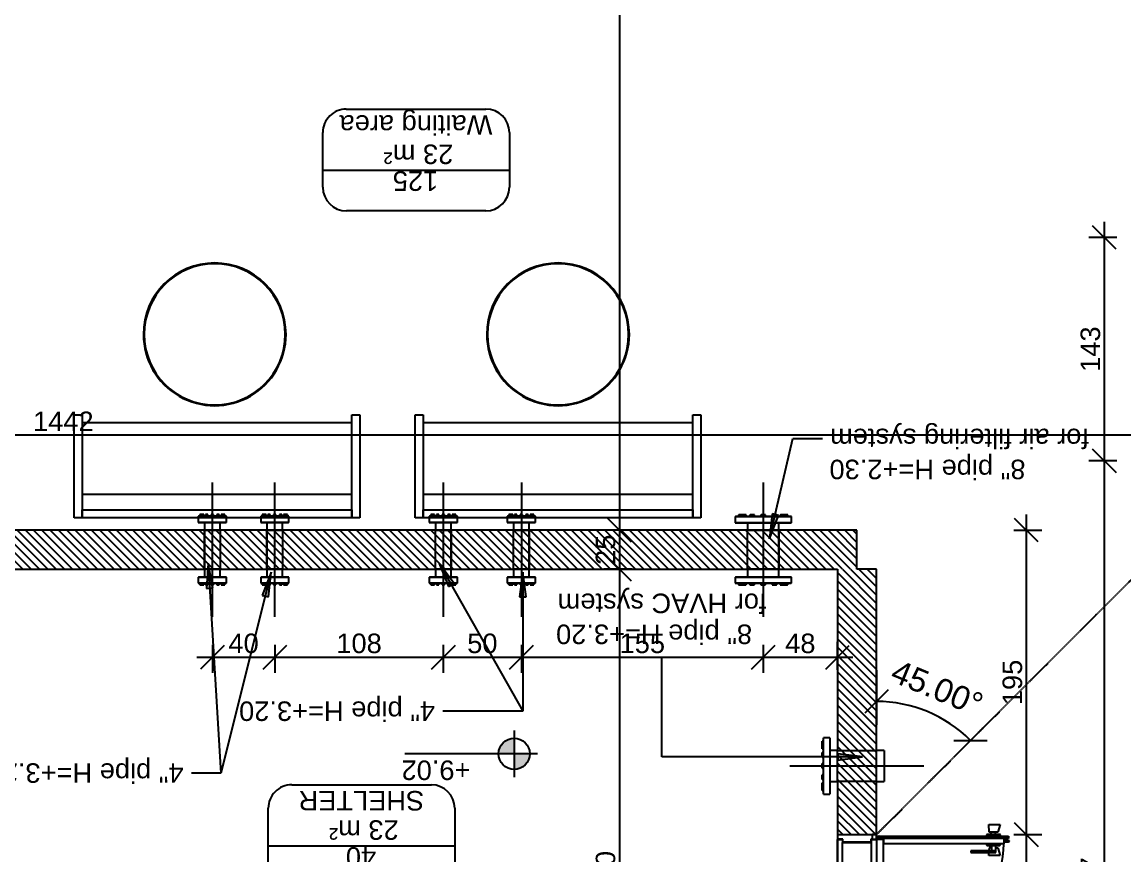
# Model space of a CAD drawing. Extents: x -5566 to 5867, y -120 to 4683.
# Drawn here: x -3115 to -2409, y 1405 to 1939 of the extents above; entities that cross this region are included whole.
import ezdxf

# ---------------------------------------------------------------- set-up
doc = ezdxf.new("R2010")
doc.units = 0
doc.linetypes.add('HIDDEN_2', pattern=[0.6, 0.4, -0.2])
doc.layers.get('0').update_dxf_attribs({"linetype": 'CONTINUOUS'})
doc.layers.get('DEFPOINTS').update_dxf_attribs({"linetype": 'CONTINUOUS'})
for name, color, linetype in [('A-ANNO-DIMS', 211, 'CONTINUOUS'), ('A-AREA-IDEN', 2, 'CONTINUOUS'), ('A-DOOR', 31, 'CONTINUOUS'), ('A-DOOR-FRAM', 31, 'CONTINUOUS'), ('A-FLOR-OVHD', 1, 'HIDDEN_2'), ('A-GLAZ', 151, 'CONTINUOUS'), ('A-WALL-PATT', 111, 'CONTINUOUS'), ('G-ANNO-DIMS', 111, 'CONTINUOUS'), ('G-ANNO-TEXT', 231, 'CONTINUOUS'), ('I-FURN', 30, 'CONTINUOUS'), ('I-WALL', 2, 'CONTINUOUS')]:
    doc.layers.add(name, color=color, linetype=linetype)
doc.styles.add('ARIAL', font='arial.ttf', dxfattribs={"height": 12.5})
doc.styles.add('ARIAL_1', font='arial.ttf', dxfattribs={"height": 15})
doc.dimstyles.new('100_200_2_5MM_ARIAL_CM', dxfattribs={"dimscale": 30.48, "dimtxt": 12.753242, "dimasz": 0.492126, "dimexe": 0.328084, "dimexo": 0.0625, "dimgap": 0.082021, "dimtad": 1, "dimdec": 0, "dimzin": 0, "dimtxsty": 'ARIAL', "dimblk1": 'OBLIQUE', "dimblk2": 'OBLIQUE', "dimsah": 1, "dimcen": 0.09, "dimdle": 0.328084, "dimazin": 3, "dimtfac": 1, "dimtdec": 4, "dimtix": 1, "dimtmove": 0, "dimatfit": 3, "dimtvp": 1, "dimtolj": 1, "dimtzin": 0})
doc.dimstyles.new('200_100_2_5MM_ARIAL_CM___O', dxfattribs={"dimscale": 30.48, "dimtxt": 12.753242, "dimasz": 0.492126, "dimexe": 0.328084, "dimexo": 0.0625, "dimgap": 0.082021, "dimtad": 1, "dimdec": 0, "dimzin": 0, "dimtxsty": 'ARIAL', "dimblk1": 'OBLIQUE', "dimblk2": 'OBLIQUE', "dimsah": 1, "dimcen": 0.09, "dimdle": 0.328084, "dimazin": 3, "dimtfac": 1, "dimtdec": 4, "dimtix": 1, "dimtmove": 0, "dimatfit": 3, "dimtvp": 1, "dimtolj": 1, "dimtzin": 0})
doc.dimstyles.new('ANGULAR_-_3MM_ARIAL_-_LINE', dxfattribs={"dimscale": 30.48, "dimtxt": 15.303891, "dimasz": 0.492126, "dimexe": 0.492126, "dimexo": 0.328084, "dimgap": 0.287073, "dimtad": 1, "dimdec": 0, "dimzin": 0, "dimtxsty": 'ARIAL_1', "dimblk1": 'OBLIQUE', "dimblk2": 'OBLIQUE', "dimsah": 1, "dimcen": 0.09, "dimdle": 0.492126, "dimazin": 3, "dimtfac": 1, "dimtdec": 4, "dimtix": 1, "dimtmove": 0, "dimatfit": 3, "dimtvp": 1, "dimtolj": 1, "dimtzin": 0})
pattern_1 = [(315, (-4985, 4190.492), (2.6516504, 2.6516504), [])]

# ---------------------------------------------------------------- blocks, each defined once
blk = doc.blocks.new('AR_FUR_SOFA_-_1830MM-38767')
at = {"layer": 'I-FURN'}
for p, q in [((-84.46, -18.4), (-84.46, 47.64)), ((-84.46, 47.64), (-79.38, 47.64)), ((-79.38, 47.64), (-79.38, -18.4)), ((-79.38, 42.56), (-79.38, 47.64)), ((-79.38, 47.64), (93.46, 47.64)), ((93.46, 42.56), (-79.38, 42.56)), ((93.46, -18.4), (93.46, 47.64)), ((93.46, 47.64), (98.54, 47.64)), ((93.46, 47.64), (93.46, 42.56)), ((98.54, 47.64), (98.54, -18.4)), ((93.46, 32.4), (-79.38, 32.4)), ((-79.38, -13.2), (93.46, -13.2)), ((-79.38, -18.4), (-84.46, -18.4)), ((98.54, -18.4), (93.46, -18.4))]:
    blk.add_line(p, q, dxfattribs=at)
blk = doc.blocks.new('AR_FUR_TABLE_CIR_-_0915MM_')
at = {"layer": 'I-FURN'}
for radius, start, end in [(45.7, 360, 180), (45.18, 0, 180), (45.18, 180, 0), (45.7, 180, 360)]:
    blk.add_arc((0, 0), radius, start, end, dxfattribs=at)
blk = doc.blocks.new('AR_DOR_MAMAD_-_W90H200-160')
at = {"layer": 'A-DOOR'}
for p, q in [((41.9, 12.5), (-41.9, 12.5)), ((41.9, -9.15), (-41.9, -9.15)), ((-41.9, -9.15), (-41.9, -17.15)), ((42.86, -12.5), (-41.9, -12.5)), ((41.9, -17.15), (41.9, -9.15)), ((42.86, -13.54), (42.86, -12.5)), ((42.86, -12.5), (43.86, -12.5)), ((43.86, -13.54), (43.86, -12.5)), ((-41.9, -17.15), (41.9, -17.15)), ((39.11, -17.19), (42.61, -17.19)), ((39.11, -94.19), (39.11, -17.19)), ((42.61, -15.69), (44.11, -15.69)), ((42.61, -97.15), (42.61, -15.69)), ((42.86, -15.69), (42.86, -14.65)), ((43.86, -15.69), (43.86, -14.65)), ((44.11, -15.69), (44.11, -97.15)), ((34.61, -73.04), (33.61, -73.04)), ((33.61, -73.04), (33.61, -84.63)), ((34.61, -89.04), (34.61, -73.04)), ((31.66, -91.85), (31.66, -84.59)), ((31.66, -84.59), (33.61, -84.63)), ((33.61, -84.63), (33.61, -89.04)), ((36.56, -84.69), (34.61, -84.65)), ((36.56, -86.24), (36.56, -84.69)), ((38.41, -82.99), (38.11, -83.29)), ((38.11, -83.29), (38.11, -91.69)), ((39.11, -82.99), (38.41, -82.99)), ((44.81, -82.99), (44.11, -82.99)), ((45.11, -83.29), (44.81, -82.99)), ((45.11, -91.69), (45.11, -83.29)), ((46.66, -84.69), (51.56, -84.59)), ((46.66, -90.29), (46.66, -84.69)), ((51.56, -84.59), (51.56, -91.85)), ((36.56, -90.29), (31.66, -91.85)), ((33.61, -89.04), (34.61, -89.04)), ((38.11, -86.24), (34.61, -86.24)), ((38.11, -88.74), (34.61, -88.74)), ((36.56, -88.74), (36.56, -90.29)), ((38.11, -91.69), (38.41, -91.99)), ((44.81, -91.99), (45.11, -91.69)), ((45.11, -86.09), (46.66, -86.09)), ((45.11, -88.89), (46.66, -88.89)), ((51.56, -91.85), (46.66, -90.29)), ((38.41, -91.99), (39.11, -91.99)), ((42.61, -94.19), (39.11, -94.19)), ((40.36, -94.19), (40.36, -96.85)), ((40.36, -96.85), (40.76, -97.85)), ((40.76, -97.85), (40.96, -97.85)), ((40.96, -97.85), (41.36, -96.85)), ((41.36, -96.85), (41.36, -94.19)), ((44.11, -97.15), (42.61, -97.15)), ((44.11, -91.99), (44.81, -91.99))]:
    blk.add_line(p, q, dxfattribs=at)
for centre, radius, start, end in [((41.97, -12.22), 82.02, 177.85734, 268.00644), ((43.36, -14.09), 0.75, 131.81031, 228.18969), ((43.36, -14.09), 0.75, 228.18969, 131.81031)]:
    blk.add_arc(centre, radius, start, end, dxfattribs=at)
at = {"layer": 'A-DOOR-FRAM'}
for p, q in [((-41.9, 12.5), (-45, 12.5)), ((-45, 12.5), (-45, 12.3)), ((-45, 12.3), (-42.1, 12.3)), ((-42.1, 12.3), (-42.1, 8.95)), ((-42.1, 8.95), (-40.2, 8.95)), ((-41.9, 9.15), (-41.9, 12.5)), ((-41.9, 12.5), (41.9, 12.5)), ((-40, 9.15), (-41.9, 9.15)), ((-40.2, 8.95), (-40.2, -8.95)), ((-40, -9.15), (-40, 9.15)), ((-40, 9.15), (40, 9.15)), ((40, 9.15), (40, -9.15)), ((41.9, 9.15), (40, 9.15)), ((40.2, -8.95), (40.2, 8.95)), ((40.2, 8.95), (42.1, 8.95)), ((45, 12.5), (41.9, 12.5)), ((41.9, 12.5), (41.9, 9.15)), ((42.1, 8.95), (42.1, 12.3)), ((42.1, 12.3), (45, 12.3)), ((45, 12.3), (45, 12.5)), ((-42.1, -9.8), (-45, -9.8)), ((-45, -9.8), (-45, -12.5)), ((-45, -12.5), (-41.9, -12.5)), ((-40.2, -8.95), (-42.1, -8.95)), ((-42.1, -8.95), (-42.1, -9.8)), ((-41.9, -12.5), (-41.9, -9.15)), ((-41.9, -9.15), (-40, -9.15)), ((40, -9.15), (41.9, -9.15)), ((42.1, -8.95), (40.2, -8.95)), ((41.9, -9.15), (41.9, -12.5)), ((41.9, -12.5), (45, -12.5)), ((42.1, -9.8), (42.1, -8.95)), ((45, -9.8), (42.1, -9.8)), ((45, -12.5), (45, -9.8))]:
    blk.add_line(p, q, dxfattribs=at)
blk = doc.blocks.new('AR_MAMAD_PIPE_8_EXT_INT__A')
at = {"layer": 'A-GLAZ'}
for p, q in [((0, 43), (0, 22.3)), ((0, 41), (0, -41)), ((-18, 21.3), (-18, 17.3)), ((-18, 21.3), (18, 21.3)), ((-15.81, 22.3), (-15.81, 21.3)), ((-15.81, 22.3), (-13.89, 22.3)), ((-13.9, 22.3), (-13.9, 21.3)), ((-13.9, 22.3), (-10.9, 22.3)), ((-10.9, 21.3), (-10.9, 22.3)), ((-8.66, 22.3), (-8.66, 21.3)), ((-8.66, 22.3), (-5.66, 22.3)), ((-5.66, 21.3), (-5.66, 22.3)), ((-1.5, 22.3), (-1.5, 21.3)), ((-1.5, 22.3), (1.5, 22.3)), ((1.5, 21.3), (1.5, 22.3)), ((5.66, 22.3), (5.66, 21.3)), ((5.66, 22.3), (8.66, 22.3)), ((8.66, 21.3), (8.66, 22.3)), ((10.9, 22.3), (10.9, 21.3)), ((10.9, 22.3), (13.9, 22.3)), ((13.89, 22.3), (15.81, 22.3)), ((13.9, 21.3), (13.9, 22.3)), ((15.81, 21.3), (15.81, 22.3)), ((18, 17.3), (18, 21.3)), ((18, 17.3), (-18, 17.3)), ((-10, 17.3), (-10, 12.5)), ((10, 12.5), (10, 17.3)), ((-10, -12.5), (-10, 12.5)), ((-10, 12.5), (10, 12.5)), ((0, 12.5), (0, -12.5)), ((10, 12.5), (10, -12.5)), ((-10, -12.5), (-10, -17.5)), ((-10, -12.5), (10, -12.5)), ((10, -17.5), (10, -12.5)), ((10, -17.5), (-10, -17.5)), ((0, -17.5), (0, -43))]:
    blk.add_line(p, q, dxfattribs=at)
blk = doc.blocks.new('AR_MAMAD_PIPE_4_BOTH_EXT_I')
at = {"layer": 'A-FLOR-OVHD'}
for p, q in [((0, 43), (0, -43)), ((0, 41), (0, -41)), ((-9, 21.5), (-9, 17.5)), ((-9, 21.5), (9, 21.5)), ((9, 21.5), (-9, 21.5)), ((-8.06, 22.5), (-8.06, 21.5)), ((-8.06, 22.5), (-6.56, 22.5)), ((-6.56, 22.5), (-8.06, 22.5)), ((-8.06, 21.5), (-6.56, 21.5)), ((-6.56, 21.5), (-8.06, 21.5)), ((-7.08, 22.5), (-7.08, 21.5)), ((-7.08, 22.5), (-5.58, 22.5)), ((-5.58, 22.5), (-7.08, 22.5)), ((-7.08, 21.5), (-5.58, 21.5)), ((-5.58, 21.5), (-7.08, 21.5)), ((-7.07, 22.5), (-7.07, 21.5)), ((-7.07, 22.5), (-5.57, 22.5)), ((-5.57, 22.5), (-7.07, 22.5)), ((-7.07, 21.5), (-5.57, 21.5)), ((-5.57, 21.5), (-7.07, 21.5)), ((-6.56, 21.5), (-6.56, 22.5)), ((-5.58, 21.5), (-5.58, 22.5)), ((-5.57, 21.5), (-5.57, 22.5)), ((-4.43, 22.5), (-4.43, 21.5)), ((-4.43, 22.5), (-2.93, 22.5)), ((-2.93, 22.5), (-4.43, 22.5)), ((-4.43, 21.5), (-2.93, 21.5)), ((-2.93, 21.5), (-4.43, 21.5)), ((-4.42, 22.5), (-4.42, 21.5)), ((-4.42, 22.5), (-2.92, 22.5)), ((-2.92, 22.5), (-4.42, 22.5)), ((-4.42, 21.5), (-2.92, 21.5)), ((-2.92, 21.5), (-4.42, 21.5)), ((-2.93, 21.5), (-2.93, 22.5)), ((-2.92, 21.5), (-2.92, 22.5)), ((-0.75, 22.5), (-0.75, 21.5)), ((-0.75, 22.5), (-0.75, 21.5)), ((-0.75, 22.5), (0.75, 22.5)), ((0.75, 22.5), (-0.75, 22.5)), ((-0.75, 22.5), (0.75, 22.5)), ((0.75, 22.5), (-0.75, 22.5)), ((-0.75, 21.5), (0.75, 21.5)), ((0.75, 21.5), (-0.75, 21.5)), ((-0.75, 21.5), (0.75, 21.5)), ((0.75, 21.5), (-0.75, 21.5)), ((0.75, 21.5), (0.75, 22.5)), ((0.75, 21.5), (0.75, 22.5)), ((2.92, 22.5), (2.92, 21.5)), ((2.92, 22.5), (4.42, 22.5)), ((4.42, 22.5), (2.92, 22.5)), ((2.92, 21.5), (4.42, 21.5)), ((4.42, 21.5), (2.92, 21.5)), ((2.93, 22.5), (2.93, 21.5)), ((2.93, 22.5), (4.43, 22.5)), ((4.43, 22.5), (2.93, 22.5)), ((2.93, 21.5), (4.43, 21.5)), ((4.43, 21.5), (2.93, 21.5)), ((4.42, 21.5), (4.42, 22.5)), ((4.43, 21.5), (4.43, 22.5)), ((5.57, 22.5), (5.57, 21.5)), ((5.57, 22.5), (5.57, 21.5)), ((5.57, 22.5), (7.07, 22.5)), ((7.07, 22.5), (5.57, 22.5)), ((5.57, 22.5), (7.07, 22.5)), ((7.07, 22.5), (5.57, 22.5)), ((5.57, 21.5), (7.07, 21.5)), ((7.07, 21.5), (5.57, 21.5)), ((5.57, 21.5), (7.07, 21.5)), ((7.07, 21.5), (5.57, 21.5)), ((6.56, 22.5), (6.56, 21.5)), ((6.56, 22.5), (8.06, 22.5)), ((8.06, 22.5), (6.56, 22.5)), ((6.56, 21.5), (8.06, 21.5)), ((8.06, 21.5), (6.56, 21.5)), ((7.07, 21.5), (7.07, 22.5)), ((7.07, 21.5), (7.07, 22.5)), ((8.06, 21.5), (8.06, 22.5)), ((9, 17.5), (9, 21.5)), ((-9, 17.5), (9, 17.5)), ((9, 17.5), (-9, 17.5)), ((-5, 17.5), (-5, 12.5)), ((-5, 17.5), (5, 17.5)), ((5, 17.5), (-5, 17.5)), ((5, 12.5), (5, 17.5)), ((-5, -12.5), (-5, 12.5)), ((-5, 12.5), (5, 12.5)), ((5, 12.5), (-5, 12.5)), ((-5, -12.5), (-5, 12.5)), ((5, 12.5), (-5, 12.5)), ((-5, 12.5), (5, 12.5)), ((5, 12.5), (5, -12.5)), ((5, -12.5), (5, 12.5)), ((5, -12.5), (-5, -12.5)), ((-5, -12.5), (5, -12.5)), ((-5, -12.5), (-5, -17.5)), ((-5, -12.5), (5, -12.5)), ((5, -12.5), (-5, -12.5)), ((5, -17.5), (5, -12.5)), ((-9, -17.5), (-9, -21.5)), ((-9, -17.5), (9, -17.5)), ((9, -17.5), (-9, -17.5)), ((-5, -17.5), (5, -17.5)), ((5, -17.5), (-5, -17.5)), ((9, -21.5), (9, -17.5)), ((-9, -21.5), (9, -21.5)), ((9, -21.5), (-9, -21.5)), ((-8.06, -21.5), (-8.06, -22.5)), ((-8.06, -21.5), (-6.56, -21.5)), ((-6.56, -21.5), (-8.06, -21.5)), ((-8.06, -22.5), (-6.56, -22.5)), ((-6.56, -22.5), (-8.06, -22.5)), ((-7.08, -21.5), (-7.08, -22.5)), ((-7.08, -21.5), (-5.58, -21.5)), ((-5.58, -21.5), (-7.08, -21.5)), ((-7.08, -22.5), (-5.58, -22.5)), ((-5.58, -22.5), (-7.08, -22.5)), ((-7.07, -21.5), (-7.07, -22.5)), ((-7.07, -21.5), (-5.57, -21.5)), ((-5.57, -21.5), (-7.07, -21.5)), ((-7.07, -22.5), (-5.57, -22.5)), ((-5.57, -22.5), (-7.07, -22.5)), ((-6.56, -22.5), (-6.56, -21.5)), ((-5.58, -22.5), (-5.58, -21.5)), ((-5.57, -22.5), (-5.57, -21.5)), ((-4.43, -21.5), (-4.43, -22.5)), ((-4.43, -21.5), (-2.93, -21.5)), ((-2.93, -21.5), (-4.43, -21.5)), ((-4.43, -22.5), (-2.93, -22.5)), ((-2.93, -22.5), (-4.43, -22.5)), ((-4.42, -21.5), (-4.42, -22.5)), ((-4.42, -21.5), (-2.92, -21.5)), ((-2.92, -21.5), (-4.42, -21.5)), ((-4.42, -22.5), (-2.92, -22.5)), ((-2.92, -22.5), (-4.42, -22.5)), ((-2.93, -22.5), (-2.93, -21.5)), ((-2.92, -22.5), (-2.92, -21.5)), ((-0.75, -21.5), (-0.75, -22.5)), ((-0.75, -21.5), (-0.75, -22.5)), ((-0.75, -21.5), (0.75, -21.5)), ((0.75, -21.5), (-0.75, -21.5)), ((-0.75, -21.5), (0.75, -21.5)), ((0.75, -21.5), (-0.75, -21.5)), ((-0.75, -22.5), (0.75, -22.5)), ((0.75, -22.5), (-0.75, -22.5)), ((-0.75, -22.5), (0.75, -22.5)), ((0.75, -22.5), (-0.75, -22.5)), ((0.75, -22.5), (0.75, -21.5)), ((0.75, -22.5), (0.75, -21.5)), ((2.92, -21.5), (2.92, -22.5)), ((2.92, -21.5), (4.42, -21.5)), ((4.42, -21.5), (2.92, -21.5)), ((2.92, -22.5), (4.42, -22.5)), ((4.42, -22.5), (2.92, -22.5)), ((2.93, -21.5), (2.93, -22.5)), ((2.93, -21.5), (4.43, -21.5)), ((4.43, -21.5), (2.93, -21.5)), ((2.93, -22.5), (4.43, -22.5)), ((4.43, -22.5), (2.93, -22.5)), ((4.42, -22.5), (4.42, -21.5)), ((4.43, -22.5), (4.43, -21.5)), ((5.57, -21.5), (5.57, -22.5)), ((5.57, -21.5), (5.57, -22.5)), ((5.57, -21.5), (7.07, -21.5)), ((7.07, -21.5), (5.57, -21.5)), ((5.57, -21.5), (7.07, -21.5)), ((7.07, -21.5), (5.57, -21.5)), ((5.57, -22.5), (7.07, -22.5)), ((7.07, -22.5), (5.57, -22.5)), ((5.57, -22.5), (7.07, -22.5)), ((7.07, -22.5), (5.57, -22.5)), ((6.56, -21.5), (6.56, -22.5)), ((6.56, -21.5), (8.06, -21.5)), ((8.06, -21.5), (6.56, -21.5)), ((6.56, -22.5), (8.06, -22.5)), ((8.06, -22.5), (6.56, -22.5)), ((7.07, -22.5), (7.07, -21.5)), ((7.07, -22.5), (7.07, -21.5)), ((8.06, -22.5), (8.06, -21.5))]:
    blk.add_line(p, q, dxfattribs=at)
blk = doc.blocks.new('AR_MAMAD_PIPE_8_BOTH_EXT_0')
at = {"layer": 'A-FLOR-OVHD'}
for p, q in [((0, 43), (0, -43)), ((0, 41), (0, -41)), ((-18, 21.3), (-18, 17.3)), ((-18, 21.3), (18, 21.3)), ((18, 21.3), (-18, 21.3)), ((-15.81, 22.3), (-15.81, 21.3)), ((-15.81, 22.3), (-12.81, 22.3)), ((-12.81, 22.3), (-15.81, 22.3)), ((-15.81, 21.3), (-12.81, 21.3)), ((-12.81, 21.3), (-15.81, 21.3)), ((-13.9, 22.3), (-13.9, 21.3)), ((-13.9, 22.3), (-13.9, 21.3)), ((-13.9, 22.3), (-10.9, 22.3)), ((-10.9, 22.3), (-13.9, 22.3)), ((-13.9, 22.3), (-10.9, 22.3)), ((-10.9, 22.3), (-13.9, 22.3)), ((-13.9, 21.3), (-10.9, 21.3)), ((-10.9, 21.3), (-13.9, 21.3)), ((-13.9, 21.3), (-10.9, 21.3)), ((-10.9, 21.3), (-13.9, 21.3)), ((-12.81, 21.3), (-12.81, 22.3)), ((-10.9, 21.3), (-10.9, 22.3)), ((-10.9, 21.3), (-10.9, 22.3)), ((-8.66, 22.3), (-8.66, 21.3)), ((-8.66, 22.3), (-8.66, 21.3)), ((-8.66, 22.3), (-5.66, 22.3)), ((-5.66, 22.3), (-8.66, 22.3)), ((-8.66, 22.3), (-5.66, 22.3)), ((-5.66, 22.3), (-8.66, 22.3)), ((-8.66, 21.3), (-5.66, 21.3)), ((-5.66, 21.3), (-8.66, 21.3)), ((-8.66, 21.3), (-5.66, 21.3)), ((-5.66, 21.3), (-8.66, 21.3)), ((-5.66, 21.3), (-5.66, 22.3)), ((-5.66, 21.3), (-5.66, 22.3)), ((-1.5, 22.3), (-1.5, 21.3)), ((-1.5, 22.3), (-1.5, 21.3)), ((-1.5, 22.3), (1.5, 22.3)), ((1.5, 22.3), (-1.5, 22.3)), ((-1.5, 22.3), (1.5, 22.3)), ((1.5, 22.3), (-1.5, 22.3)), ((-1.5, 21.3), (1.5, 21.3)), ((1.5, 21.3), (-1.5, 21.3)), ((-1.5, 21.3), (1.5, 21.3)), ((1.5, 21.3), (-1.5, 21.3)), ((1.5, 21.3), (1.5, 22.3)), ((1.5, 21.3), (1.5, 22.3)), ((5.66, 22.3), (5.66, 21.3)), ((5.66, 22.3), (5.66, 21.3)), ((5.66, 22.3), (8.66, 22.3)), ((8.66, 22.3), (5.66, 22.3)), ((5.66, 22.3), (8.66, 22.3)), ((8.66, 22.3), (5.66, 22.3)), ((5.66, 21.3), (8.66, 21.3)), ((8.66, 21.3), (5.66, 21.3)), ((5.66, 21.3), (8.66, 21.3)), ((8.66, 21.3), (5.66, 21.3)), ((8.66, 21.3), (8.66, 22.3)), ((8.66, 21.3), (8.66, 22.3)), ((10.9, 22.3), (10.9, 21.3)), ((10.9, 22.3), (10.9, 21.3)), ((10.9, 22.3), (13.9, 22.3)), ((13.9, 22.3), (10.9, 22.3)), ((10.9, 22.3), (13.9, 22.3)), ((13.9, 22.3), (10.9, 22.3)), ((10.9, 21.3), (13.9, 21.3)), ((13.9, 21.3), (10.9, 21.3)), ((10.9, 21.3), (13.9, 21.3)), ((13.9, 21.3), (10.9, 21.3)), ((12.81, 22.3), (12.81, 21.3)), ((12.81, 22.3), (15.81, 22.3)), ((15.81, 22.3), (12.81, 22.3)), ((12.81, 21.3), (15.81, 21.3)), ((15.81, 21.3), (12.81, 21.3)), ((13.9, 21.3), (13.9, 22.3)), ((13.9, 21.3), (13.9, 22.3)), ((15.81, 21.3), (15.81, 22.3)), ((18, 17.3), (18, 21.3)), ((-18, 17.3), (18, 17.3)), ((18, 17.3), (-18, 17.3)), ((-10, 17.3), (-10, 12.5)), ((-10, 17.3), (10, 17.3)), ((10, 17.3), (-10, 17.3)), ((10, 12.5), (10, 17.3)), ((-10, -12.5), (-10, 12.5)), ((-10, 12.5), (10, 12.5)), ((10, 12.5), (-10, 12.5)), ((-10, -12.5), (-10, 12.5)), ((10, 12.5), (-10, 12.5)), ((-10, 12.5), (10, 12.5)), ((10, 12.5), (10, -12.5)), ((10, -12.5), (10, 12.5)), ((10, -12.5), (-10, -12.5)), ((-10, -12.5), (10, -12.5)), ((-10, -12.5), (-10, -17.5)), ((-10, -12.5), (10, -12.5)), ((10, -12.5), (-10, -12.5)), ((10, -17.5), (10, -12.5)), ((-18, -17.5), (-18, -21.5)), ((-18, -17.5), (18, -17.5)), ((18, -17.5), (-18, -17.5)), ((-10, -17.5), (10, -17.5)), ((10, -17.5), (-10, -17.5)), ((18, -21.5), (18, -17.5)), ((-18, -21.5), (18, -21.5)), ((18, -21.5), (-18, -21.5)), ((-15.81, -21.5), (-15.81, -22.5)), ((-15.81, -21.5), (-12.81, -21.5)), ((-12.81, -21.5), (-15.81, -21.5)), ((-15.81, -22.5), (-12.81, -22.5)), ((-12.81, -22.5), (-15.81, -22.5)), ((-13.9, -21.5), (-13.9, -22.5)), ((-13.9, -21.5), (-13.9, -22.5)), ((-13.9, -21.5), (-10.9, -21.5)), ((-10.9, -21.5), (-13.9, -21.5)), ((-13.9, -21.5), (-10.9, -21.5)), ((-10.9, -21.5), (-13.9, -21.5)), ((-13.9, -22.5), (-10.9, -22.5)), ((-10.9, -22.5), (-13.9, -22.5)), ((-13.9, -22.5), (-10.9, -22.5)), ((-10.9, -22.5), (-13.9, -22.5)), ((-12.81, -22.5), (-12.81, -21.5)), ((-10.9, -22.5), (-10.9, -21.5)), ((-10.9, -22.5), (-10.9, -21.5)), ((-8.66, -21.5), (-8.66, -22.5)), ((-8.66, -21.5), (-8.66, -22.5)), ((-8.66, -21.5), (-5.66, -21.5)), ((-5.66, -21.5), (-8.66, -21.5)), ((-8.66, -21.5), (-5.66, -21.5)), ((-5.66, -21.5), (-8.66, -21.5)), ((-8.66, -22.5), (-5.66, -22.5)), ((-5.66, -22.5), (-8.66, -22.5)), ((-8.66, -22.5), (-5.66, -22.5)), ((-5.66, -22.5), (-8.66, -22.5)), ((-5.66, -22.5), (-5.66, -21.5)), ((-5.66, -22.5), (-5.66, -21.5)), ((-1.5, -21.5), (-1.5, -22.5)), ((-1.5, -21.5), (-1.5, -22.5)), ((-1.5, -21.5), (1.5, -21.5)), ((1.5, -21.5), (-1.5, -21.5)), ((-1.5, -21.5), (1.5, -21.5)), ((1.5, -21.5), (-1.5, -21.5)), ((-1.5, -22.5), (1.5, -22.5)), ((1.5, -22.5), (-1.5, -22.5)), ((-1.5, -22.5), (1.5, -22.5)), ((1.5, -22.5), (-1.5, -22.5)), ((1.5, -22.5), (1.5, -21.5)), ((1.5, -22.5), (1.5, -21.5)), ((5.66, -21.5), (5.66, -22.5)), ((5.66, -21.5), (5.66, -22.5)), ((5.66, -21.5), (8.66, -21.5)), ((8.66, -21.5), (5.66, -21.5)), ((5.66, -21.5), (8.66, -21.5)), ((8.66, -21.5), (5.66, -21.5)), ((5.66, -22.5), (8.66, -22.5)), ((8.66, -22.5), (5.66, -22.5)), ((5.66, -22.5), (8.66, -22.5)), ((8.66, -22.5), (5.66, -22.5)), ((8.66, -22.5), (8.66, -21.5)), ((8.66, -22.5), (8.66, -21.5)), ((10.9, -21.5), (10.9, -22.5)), ((10.9, -21.5), (10.9, -22.5)), ((10.9, -21.5), (13.9, -21.5)), ((13.9, -21.5), (10.9, -21.5)), ((10.9, -21.5), (13.9, -21.5)), ((13.9, -21.5), (10.9, -21.5)), ((10.9, -22.5), (13.9, -22.5)), ((13.9, -22.5), (10.9, -22.5)), ((10.9, -22.5), (13.9, -22.5)), ((13.9, -22.5), (10.9, -22.5)), ((12.81, -21.5), (12.81, -22.5)), ((12.81, -21.5), (15.81, -21.5)), ((15.81, -21.5), (12.81, -21.5)), ((12.81, -22.5), (15.81, -22.5)), ((15.81, -22.5), (12.81, -22.5)), ((13.9, -22.5), (13.9, -21.5)), ((13.9, -22.5), (13.9, -21.5)), ((15.81, -22.5), (15.81, -21.5))]:
    blk.add_line(p, q, dxfattribs=at)
blk = doc.blocks.new('AR_TAG_ROOM_-_ROOM_NUMBER_')
at = {"layer": 'A-AREA-IDEN'}
for p, q in [((-0.893, 0.519), (0.893, 0.519)), ((-1.195, 0), (-1.195, 0.217)), ((1.195, 0.217), (1.195, 0)), ((-1.195, -0.485), (-1.195, 0)), ((-1.195, 0), (1.195, 0)), ((1.195, 0), (1.195, -0.485)), ((0.895, -0.784), (-0.895, -0.784))]:
    blk.add_line(p, q, dxfattribs=at)
for centre, radius, start, end in [((-0.893, 0.217), 0.302, 90, 180), ((0.893, 0.217), 0.302, 0, 90), ((-0.895, -0.485), 0.3, 180, 270), ((0.895, -0.485), 0.3, 270, 0)]:
    blk.add_arc(centre, radius, start, end, dxfattribs=at)
blk = doc.blocks.new('SPOT_ELEVATIONS_-_M_SPOT_E')
at = {"layer": 'G-ANNO-DIMS'}
h = blk.add_hatch(color=256, dxfattribs=at)
edge = h.paths.add_edge_path(flags=0)
edge.add_line((0, 0), (-0.2, 0))
edge.add_arc((0, 0), 0.2, 90, 180, ccw=False)
edge.add_line((0, 0.2), (0, 0))
h = blk.add_hatch(color=256, dxfattribs=at)
edge = h.paths.add_edge_path(flags=0)
edge.add_line((0, 0), (0.2, 0))
edge.add_arc((0, 0), 0.2, -90, 0, ccw=False)
edge.add_line((0, -0.2), (0, 0))
for p, q in [((0, -0.3), (0, 0.3)), ((-0.3, 0), (1.4, 0))]:
    blk.add_line(p, q, dxfattribs=at)
blk.add_circle((0, 0), 0.2, dxfattribs=at)
blk = doc.blocks.new('_OBLIQUE')
at = {"color": 0, "linetype": 'BYBLOCK'}
blk.add_line((-0.5, -0.5), (0.5, 0.5), dxfattribs=at)
blk = doc.blocks.new('DIMBLOCK24-LEVEL__9_00')
at = {"layer": 'A-ANNO-DIMS', "color": 0}
for p, q in [((-3809.5, 1665.9), (-3809.5, 1684)), ((-2367.5, 1682.09), (-2367.5, 1664)), ((-2357.5, 1674), (-3819.5, 1674))]:
    blk.add_line(p, q, dxfattribs=at)
at = {"layer": 'DEFPOINTS', "color": 0}
for p in [(-2367.5, 1684), (-3809.5, 1674), (-3809.5, 1664)]:
    blk.add_point(p, dxfattribs=at)
at = {"layer": 'A-ANNO-DIMS', "color": 0, "xscale": 15, "yscale": 15, "zscale": 15, "rotation": 180}
blk.add_blockref('_OBLIQUE', (-3809.5, 1674), dxfattribs=at)
at = {"layer": 'A-ANNO-DIMS', "color": 0, "xscale": 15, "yscale": 15, "zscale": 15}
blk.add_blockref('_OBLIQUE', (-2367.5, 1674), dxfattribs=at)
at = {"layer": 'A-ANNO-DIMS', "color": 0, "insert": (-3088.5, 1682.77), "char_height": 12.5, "width": 46.1471, "attachment_point": 5, "style": 'ARIAL'}
blk.add_mtext('\\A1;1442', dxfattribs=at)
blk = doc.blocks.new('DIMBLOCK45-LEVEL__9_00')
at = {"layer": 'A-ANNO-DIMS', "color": 0}
for p, q in [((-2732.13, 4222.99), (-2732.13, 1602.99)), ((-2740.22, 4212.99), (-2722.13, 4212.99)), ((-2724.03, 1612.99), (-2742.13, 1612.99))]:
    blk.add_line(p, q, dxfattribs=at)
at = {"layer": 'DEFPOINTS', "color": 0}
for p in [(-2742.13, 4212.99), (-2732.13, 1612.99), (-2722.13, 1612.99)]:
    blk.add_point(p, dxfattribs=at)
at = {"layer": 'A-ANNO-DIMS', "color": 0, "xscale": 15, "yscale": 15, "zscale": 15}
for p, rotation in [((-2732.13, 4212.99), 90), ((-2732.13, 1612.99), 270)]:
    blk.add_blockref('_OBLIQUE', p, dxfattribs=dict(at, rotation=rotation))
at = {"layer": 'A-ANNO-DIMS', "color": 0, "insert": (-2741.01, 2912.99), "char_height": 12.5, "width": 46.1471, "attachment_point": 5, "rotation": 90, "style": 'ARIAL'}
blk.add_mtext('\\A1;2600', dxfattribs=at)
blk = doc.blocks.new('DIMBLOCK46-LEVEL__9_00')
at = {"layer": 'A-ANNO-DIMS', "color": 0}
for p, q in [((-2732.13, 1622.99), (-2732.13, 1577.99)), ((-2724.03, 1612.99), (-2742.13, 1612.99)), ((-2724.03, 1587.99), (-2742.13, 1587.99))]:
    blk.add_line(p, q, dxfattribs=at)
at = {"layer": 'DEFPOINTS', "color": 0}
for p in [(-2722.13, 1612.99), (-2732.13, 1587.99), (-2722.13, 1587.99)]:
    blk.add_point(p, dxfattribs=at)
at = {"layer": 'A-ANNO-DIMS', "color": 0, "xscale": 15, "yscale": 15, "zscale": 15}
for p, rotation in [((-2732.13, 1612.99), 90), ((-2732.13, 1587.99), 270)]:
    blk.add_blockref('_OBLIQUE', p, dxfattribs=dict(at, rotation=rotation))
at = {"layer": 'A-ANNO-DIMS', "color": 0, "insert": (-2741.01, 1600.49), "char_height": 12.5, "width": 23.0736, "attachment_point": 5, "rotation": 90, "style": 'ARIAL'}
blk.add_mtext('\\A1;25', dxfattribs=at)
blk = doc.blocks.new('DIMBLOCK47-LEVEL__9_00')
at = {"layer": 'A-ANNO-DIMS', "color": 0}
for p, q in [((-2732.13, 1597.99), (-2732.13, 1187.99)), ((-2724.03, 1587.99), (-2742.13, 1587.99)), ((-2724.03, 1197.99), (-2742.13, 1197.99))]:
    blk.add_line(p, q, dxfattribs=at)
at = {"layer": 'DEFPOINTS', "color": 0}
for p in [(-2722.13, 1587.99), (-2732.13, 1197.99), (-2722.13, 1197.99)]:
    blk.add_point(p, dxfattribs=at)
at = {"layer": 'A-ANNO-DIMS', "color": 0, "xscale": 15, "yscale": 15, "zscale": 15}
for p, rotation in [((-2732.13, 1587.99), 90), ((-2732.13, 1197.99), 270)]:
    blk.add_blockref('_OBLIQUE', p, dxfattribs=dict(at, rotation=rotation))
at = {"layer": 'A-ANNO-DIMS', "color": 0, "insert": (-2741.01, 1392.99), "char_height": 12.5, "width": 34.6103, "attachment_point": 5, "rotation": 90, "style": 'ARIAL'}
blk.add_mtext('\\A1;390', dxfattribs=at)
blk = doc.blocks.new('DIMBLOCK68-LEVEL__9_00')
at = {"layer": 'A-ANNO-DIMS', "color": 0}
for p, q in [((-2421.45, 1810.49), (-2421.45, 1647.49)), ((-2413.35, 1800.49), (-2431.45, 1800.49)), ((-2413.35, 1657.49), (-2431.45, 1657.49))]:
    blk.add_line(p, q, dxfattribs=at)
at = {"layer": 'DEFPOINTS', "color": 0}
for p in [(-2411.45, 1800.49), (-2421.45, 1657.49), (-2411.45, 1657.49)]:
    blk.add_point(p, dxfattribs=at)
at = {"layer": 'A-ANNO-DIMS', "color": 0, "xscale": 15, "yscale": 15, "zscale": 15}
for p, rotation in [((-2421.45, 1800.49), 90), ((-2421.45, 1657.49), 270)]:
    blk.add_blockref('_OBLIQUE', p, dxfattribs=dict(at, rotation=rotation))
at = {"layer": 'A-ANNO-DIMS', "color": 0, "insert": (-2430.33, 1728.99), "char_height": 12.5, "width": 34.6103, "attachment_point": 5, "rotation": 90, "style": 'ARIAL'}
blk.add_mtext('\\A1;143', dxfattribs=at)
blk = doc.blocks.new('DIMBLOCK69-LEVEL__9_00')
at = {"layer": 'A-ANNO-DIMS', "color": 0}
for p, q in [((-2421.45, 1667.49), (-2421.45, 1110.49)), ((-2413.35, 1657.49), (-2431.45, 1657.49)), ((-2413.35, 1120.49), (-2431.45, 1120.49))]:
    blk.add_line(p, q, dxfattribs=at)
at = {"layer": 'DEFPOINTS', "color": 0}
for p in [(-2411.45, 1657.49), (-2421.45, 1120.49), (-2411.45, 1120.49)]:
    blk.add_point(p, dxfattribs=at)
at = {"layer": 'A-ANNO-DIMS', "color": 0, "xscale": 15, "yscale": 15, "zscale": 15}
for p, rotation in [((-2421.45, 1657.49), 90), ((-2421.45, 1120.49), 270)]:
    blk.add_blockref('_OBLIQUE', p, dxfattribs=dict(at, rotation=rotation))
at = {"layer": 'A-ANNO-DIMS', "color": 0, "insert": (-2430.33, 1388.99), "char_height": 12.5, "width": 34.6103, "attachment_point": 5, "rotation": 90, "style": 'ARIAL'}
blk.add_mtext('\\A1;537', dxfattribs=at)
blk = doc.blocks.new('DIMBLOCK71-LEVEL__9_00')
at = {"layer": 'A-ANNO-DIMS', "color": 0}
for p, q in [((-2567.5, 1523.29), (-2567.5, 1488.29)), ((-2493.04, 1492.45), (-2517.79, 1467.7))]:
    blk.add_line(p, q, dxfattribs=at)
blk.add_arc((-2567.5, 1417.99), 85.3, 45, 90, dxfattribs=at)
at = {"layer": 'DEFPOINTS', "color": 0}
for p in [(-2567.5, 1533.29), (-2485.97, 1499.52), (-2524.85, 1491.86), (-2567.5, 1417.99)]:
    blk.add_point(p, dxfattribs=at)
at = {"layer": 'A-ANNO-DIMS', "color": 0, "xscale": 14.9999992057106, "yscale": 14.9999992057106, "zscale": 14.9999992057106}
for p, rotation in [((-2567.5, 1503.29), 179.9999999999997), ((-2507.18, 1478.31), 314.9999999999997)]:
    blk.add_blockref('_OBLIQUE', p, dxfattribs=dict(at, rotation=rotation))
at = {"layer": 'A-ANNO-DIMS', "color": 0, "insert": (-2528.58, 1511.96), "char_height": 15, "width": 72.6111, "attachment_point": 5, "rotation": 337.5, "style": 'ARIAL_1'}
blk.add_mtext('\\A1;45.00°', dxfattribs=at)
blk = doc.blocks.new('DIMBLOCK73-LEVEL__9_00')
at = {"layer": 'A-ANNO-DIMS', "color": 0}
for p, q in [((-2471.45, 1622.99), (-2471.45, 1407.99)), ((-2479.54, 1612.99), (-2461.45, 1612.99)), ((-2479.54, 1417.99), (-2461.45, 1417.99))]:
    blk.add_line(p, q, dxfattribs=at)
at = {"layer": 'DEFPOINTS', "color": 0}
for p in [(-2481.45, 1612.99), (-2481.45, 1417.99), (-2471.45, 1417.99)]:
    blk.add_point(p, dxfattribs=at)
at = {"layer": 'A-ANNO-DIMS', "color": 0, "xscale": 15, "yscale": 15, "zscale": 15}
for p, rotation in [((-2471.45, 1612.99), 90), ((-2471.45, 1417.99), 270)]:
    blk.add_blockref('_OBLIQUE', p, dxfattribs=dict(at, rotation=rotation))
at = {"layer": 'A-ANNO-DIMS', "color": 0, "insert": (-2480.33, 1515.49), "char_height": 12.5, "width": 34.6103, "attachment_point": 5, "rotation": 90, "style": 'ARIAL'}
blk.add_mtext('\\A1;195', dxfattribs=at)
blk = doc.blocks.new('DIMBLOCK74-LEVEL__9_00')
at = {"layer": 'A-ANNO-DIMS', "color": 0}
for p, q in [((-2471.45, 1427.99), (-2471.45, 1317.99)), ((-2479.54, 1417.99), (-2461.45, 1417.99)), ((-2479.54, 1327.99), (-2461.45, 1327.99))]:
    blk.add_line(p, q, dxfattribs=at)
at = {"layer": 'DEFPOINTS', "color": 0}
for p in [(-2481.45, 1417.99), (-2481.45, 1327.99), (-2471.45, 1327.99)]:
    blk.add_point(p, dxfattribs=at)
at = {"layer": 'A-ANNO-DIMS', "color": 0, "xscale": 15, "yscale": 15, "zscale": 15}
for p, rotation in [((-2471.45, 1417.99), 90), ((-2471.45, 1327.99), 270)]:
    blk.add_blockref('_OBLIQUE', p, dxfattribs=dict(at, rotation=rotation))
at = {"layer": 'A-ANNO-DIMS', "color": 0, "char_height": 12.5, "width": 34.6103, "attachment_point": 5, "rotation": 90, "style": 'ARIAL'}
for s, insert in [('\\A1;200', (-2462.57, 1372.99)), ('\\A1;90', (-2480.33, 1372.99))]:
    blk.add_mtext(s, dxfattribs=dict(at, insert=insert))
blk = doc.blocks.new('DIMBLOCK268-LEVEL__9_00')
at = {"layer": 'A-ANNO-DIMS', "color": 0}
for p, q in [((-2640, 1539.66), (-2640, 1521.56)), ((-2592.5, 1523.47), (-2592.5, 1541.56)), ((-2582.5, 1531.56), (-2650, 1531.56))]:
    blk.add_line(p, q, dxfattribs=at)
at = {"layer": 'DEFPOINTS', "color": 0}
for p in [(-2640, 1541.56), (-2640, 1531.56), (-2592.5, 1521.56)]:
    blk.add_point(p, dxfattribs=at)
at = {"layer": 'A-ANNO-DIMS', "color": 0, "xscale": 15, "yscale": 15, "zscale": 15, "rotation": 180}
blk.add_blockref('_OBLIQUE', (-2640, 1531.56), dxfattribs=at)
at = {"layer": 'A-ANNO-DIMS', "color": 0, "xscale": 15, "yscale": 15, "zscale": 15}
blk.add_blockref('_OBLIQUE', (-2592.5, 1531.56), dxfattribs=at)
at = {"layer": 'A-ANNO-DIMS', "color": 0, "insert": (-2616.25, 1540.45), "char_height": 12.5, "width": 23.0736, "attachment_point": 5, "style": 'ARIAL'}
blk.add_mtext('\\A1;48', dxfattribs=at)
blk = doc.blocks.new('DIMBLOCK269-LEVEL__9_00')
at = {"layer": 'A-ANNO-DIMS', "color": 0}
for p, q in [((-2795, 1539.66), (-2795, 1521.56)), ((-2640, 1539.66), (-2640, 1521.56)), ((-2630, 1531.56), (-2805, 1531.56))]:
    blk.add_line(p, q, dxfattribs=at)
at = {"layer": 'DEFPOINTS', "color": 0}
for p in [(-2795, 1541.56), (-2640, 1541.56), (-2795, 1531.56)]:
    blk.add_point(p, dxfattribs=at)
at = {"layer": 'A-ANNO-DIMS', "color": 0, "xscale": 15, "yscale": 15, "zscale": 15, "rotation": 180}
blk.add_blockref('_OBLIQUE', (-2795, 1531.56), dxfattribs=at)
at = {"layer": 'A-ANNO-DIMS', "color": 0, "xscale": 15, "yscale": 15, "zscale": 15}
blk.add_blockref('_OBLIQUE', (-2640, 1531.56), dxfattribs=at)
at = {"layer": 'A-ANNO-DIMS', "color": 0, "insert": (-2717.5, 1540.45), "char_height": 12.5, "width": 34.6103, "attachment_point": 5, "style": 'ARIAL'}
blk.add_mtext('\\A1;155', dxfattribs=at)
blk = doc.blocks.new('DIMBLOCK270-LEVEL__9_00')
at = {"layer": 'A-ANNO-DIMS', "color": 0}
for p, q in [((-2845, 1539.66), (-2845, 1521.56)), ((-2795, 1539.66), (-2795, 1521.56)), ((-2785, 1531.56), (-2855, 1531.56))]:
    blk.add_line(p, q, dxfattribs=at)
at = {"layer": 'DEFPOINTS', "color": 0}
for p in [(-2845, 1541.56), (-2795, 1541.56), (-2845, 1531.56)]:
    blk.add_point(p, dxfattribs=at)
at = {"layer": 'A-ANNO-DIMS', "color": 0, "xscale": 15, "yscale": 15, "zscale": 15, "rotation": 180}
blk.add_blockref('_OBLIQUE', (-2845, 1531.56), dxfattribs=at)
at = {"layer": 'A-ANNO-DIMS', "color": 0, "xscale": 15, "yscale": 15, "zscale": 15}
blk.add_blockref('_OBLIQUE', (-2795, 1531.56), dxfattribs=at)
at = {"layer": 'A-ANNO-DIMS', "color": 0, "insert": (-2820, 1540.45), "char_height": 12.5, "width": 23.0736, "attachment_point": 5, "style": 'ARIAL'}
blk.add_mtext('\\A1;50', dxfattribs=at)
blk = doc.blocks.new('DIMBLOCK271-LEVEL__9_00')
at = {"layer": 'A-ANNO-DIMS', "color": 0}
for p, q in [((-2953, 1539.66), (-2953, 1521.56)), ((-2845, 1539.66), (-2845, 1521.56)), ((-2835, 1531.56), (-2963, 1531.56))]:
    blk.add_line(p, q, dxfattribs=at)
at = {"layer": 'DEFPOINTS', "color": 0}
for p in [(-2953, 1541.56), (-2845, 1541.56), (-2953, 1531.56)]:
    blk.add_point(p, dxfattribs=at)
at = {"layer": 'A-ANNO-DIMS', "color": 0, "xscale": 15, "yscale": 15, "zscale": 15, "rotation": 180}
blk.add_blockref('_OBLIQUE', (-2953, 1531.56), dxfattribs=at)
at = {"layer": 'A-ANNO-DIMS', "color": 0, "xscale": 15, "yscale": 15, "zscale": 15}
blk.add_blockref('_OBLIQUE', (-2845, 1531.56), dxfattribs=at)
at = {"layer": 'A-ANNO-DIMS', "color": 0, "insert": (-2899, 1540.45), "char_height": 12.5, "width": 34.6103, "attachment_point": 5, "style": 'ARIAL'}
blk.add_mtext('\\A1;108', dxfattribs=at)
blk = doc.blocks.new('DIMBLOCK272-LEVEL__9_00')
at = {"layer": 'A-ANNO-DIMS', "color": 0}
for p, q in [((-2993, 1539.66), (-2993, 1521.56)), ((-2953, 1539.66), (-2953, 1521.56)), ((-2943, 1531.56), (-3003, 1531.56))]:
    blk.add_line(p, q, dxfattribs=at)
at = {"layer": 'DEFPOINTS', "color": 0}
for p in [(-2993, 1541.56), (-2953, 1541.56), (-2993, 1531.56)]:
    blk.add_point(p, dxfattribs=at)
at = {"layer": 'A-ANNO-DIMS', "color": 0, "xscale": 15, "yscale": 15, "zscale": 15, "rotation": 180}
blk.add_blockref('_OBLIQUE', (-2993, 1531.56), dxfattribs=at)
at = {"layer": 'A-ANNO-DIMS', "color": 0, "xscale": 15, "yscale": 15, "zscale": 15}
blk.add_blockref('_OBLIQUE', (-2953, 1531.56), dxfattribs=at)
at = {"layer": 'A-ANNO-DIMS', "color": 0, "insert": (-2973, 1540.45), "char_height": 12.5, "width": 23.0736, "attachment_point": 5, "style": 'ARIAL'}
blk.add_mtext('\\A1;40', dxfattribs=at)

msp = doc.modelspace()

# ---------------------------------------------------------------- hatches: boundary and pattern name
at = {"layer": 'A-WALL-PATT'}
h = msp.add_hatch(dxfattribs=at)
h.set_pattern_fill('FP_1', color=8, angle=-90, style=0, pattern_type=2)
h.set_pattern_definition(pattern_1)
h.paths.add_polyline_path([(-3185, 1590.99), (-3185, 1587.99), (-2580, 1587.99), (-2580, 1612.99), (-3185, 1612.99), (-3185, 1601.99)], flags=0)
h = msp.add_hatch(dxfattribs=at)
h.set_pattern_fill('FP_1', color=8, angle=-90, style=0, pattern_type=2)
h.set_pattern_definition(pattern_1)
h.paths.add_polyline_path([(-2592.5, 1587.99), (-2592.5, 1417.99), (-2567.5, 1417.99), (-2567.5, 1587.99), (-2580, 1587.99)], flags=0)
h.paths.add_polyline_path([(-2592.5, 1197.99), (-2592.5, 1015.49), (-2567.5, 1015.49), (-2567.5, 1327.99), (-2592.5, 1327.99), (-2592.5, 1237.37)], flags=0)
at = {"layer": 'G-ANNO-TEXT'}
for points in [[(-2635.96, 1607.54), (-2630.31, 1622.53), (-2634.38, 1623.48)], [(-2995.66, 1591.75), (-2996.78, 1575.78), (-2992.61, 1576.03)], [(-2847.59, 1591.75), (-2841.6, 1576.91), (-2837.96, 1578.96)], [(-2955.22, 1586.16), (-2961.11, 1571.27), (-2957.05, 1570.25)], [(-2794.07, 1586.16), (-2796.16, 1570.29), (-2791.98, 1570.29)], [(-2576.45, 1467.75), (-2592.32, 1469.84), (-2592.32, 1465.66)]]:
    msp.add_hatch(color=250, dxfattribs=at).paths.add_polyline_path(points, flags=0)

# ---------------------------------------------------------------- linework, layer by layer
at = {"layer": 'A-FLOR-OVHD'}
msp.add_line((-2567.5, 1417.99), (-2365, 1620.49), dxfattribs=at)
at = {"layer": 'G-ANNO-TEXT', "color": 250}
for p, q in [((-2635.96, 1607.54), (-2620.95, 1671.78)), ((-2620.95, 1671.78), (-2601.99, 1671.78)), ((-2634.38, 1623.48), (-2635.96, 1607.54)), ((-2635.96, 1607.54), (-2630.31, 1622.53)), ((-2630.31, 1622.53), (-2634.38, 1623.48)), ((-2995.66, 1591.75), (-2996.78, 1575.78)), ((-2992.61, 1576.03), (-2995.66, 1591.75)), ((-2995.66, 1591.75), (-2987.47, 1457.46)), ((-2847.59, 1591.75), (-2841.6, 1576.91)), ((-2837.96, 1578.96), (-2847.59, 1591.75)), ((-2847.59, 1591.75), (-2794.07, 1497.09)), ((-2955.22, 1586.16), (-2987.47, 1457.46)), ((-2955.22, 1586.16), (-2961.11, 1571.27)), ((-2957.05, 1570.25), (-2955.22, 1586.16)), ((-2794.07, 1586.16), (-2796.16, 1570.29)), ((-2791.98, 1570.29), (-2794.07, 1586.16)), ((-2794.07, 1586.16), (-2794.07, 1497.09)), ((-2996.78, 1575.78), (-2992.61, 1576.03)), ((-2841.6, 1576.91), (-2837.96, 1578.96)), ((-2961.11, 1571.27), (-2957.05, 1570.25)), ((-2796.16, 1570.29), (-2791.98, 1570.29)), ((-2705.04, 1467.75), (-2705.04, 1531.7)), ((-2794.07, 1497.09), (-2845.27, 1497.09)), ((-2794.07, 1497.09), (-2845.27, 1497.09)), ((-2576.45, 1467.75), (-2592.32, 1469.84)), ((-2592.32, 1469.84), (-2592.32, 1465.66)), ((-2576.45, 1467.75), (-2705.04, 1467.75)), ((-2592.32, 1465.66), (-2576.45, 1467.75)), ((-2987.47, 1457.46), (-3006.42, 1457.46)), ((-2987.47, 1457.46), (-3006.42, 1457.46))]:
    msp.add_line(p, q, dxfattribs=at)
at = {"layer": 'I-WALL'}
for p, q in [((-2580, 1612.99), (-3202.5, 1612.99)), ((-2580, 1587.99), (-2580, 1612.99)), ((-3185, 1587.99), (-2592.5, 1587.99)), ((-2592.5, 1587.99), (-2592.5, 1471.99)), ((-2567.5, 1587.99), (-2580, 1587.99)), ((-2567.5, 1471.99), (-2567.5, 1587.99)), ((-2592.5, 1451.99), (-2592.5, 1417.99)), ((-2567.5, 1417.99), (-2567.5, 1451.99)), ((-2592.5, 1417.99), (-2567.5, 1417.99))]:
    msp.add_line(p, q, dxfattribs=at)

# ---------------------------------------------------------------- block references
at = {"layer": 'A-AREA-IDEN', "xscale": 49.99999999999998, "yscale": 49.99999999999998, "zscale": 49.99999999999998, "rotation": 180}
for p in [(-2862.45, 1843.51), (-2897.42, 1410.66)]:
    msp.add_blockref('AR_TAG_ROOM_-_ROOM_NUMBER_', p, dxfattribs=at)
at = {"layer": 'A-DOOR', "rotation": 89.99999999999999}
msp.add_blockref('AR_DOR_MAMAD_-_W90H200-160', (-2580, 1372.99), dxfattribs=at)
at = {"layer": 'A-GLAZ', "linetype": 'HIDDEN_2', "rotation": 179.9999999999999}
for p in [(-2993, 1600.49), (-2953, 1600.49)]:
    msp.add_blockref('AR_MAMAD_PIPE_4_BOTH_EXT_I', p, dxfattribs=at)
at = {"layer": 'A-GLAZ', "linetype": 'HIDDEN_2'}
for name, p in [('AR_MAMAD_PIPE_4_BOTH_EXT_I', (-2845, 1600.49)), ('AR_MAMAD_PIPE_4_BOTH_EXT_I', (-2795, 1600.49)), ('AR_MAMAD_PIPE_8_BOTH_EXT_0', (-2640, 1600.49))]:
    msp.add_blockref(name, p, dxfattribs=at)
at = {"layer": 'A-GLAZ', "rotation": 89.99999999999999}
msp.add_blockref('AR_MAMAD_PIPE_8_EXT_INT__A', (-2580, 1461.99), dxfattribs=at)
at = {"layer": 'G-ANNO-DIMS', "xscale": 49.99999999999998, "yscale": 49.99999999999998, "zscale": 49.99999999999998, "rotation": 180}
msp.add_blockref('SPOT_ELEVATIONS_-_M_SPOT_E', (-2799.61, 1469.81), dxfattribs=at)
at = {"layer": 'I-FURN', "rotation": 180}
for name, p in [('AR_FUR_TABLE_CIR_-_0915MM_', (-2991.5, 1738.49)), ('AR_FUR_TABLE_CIR_-_0915MM_', (-2771.5, 1738.49)), ('AR_FUR_SOFA_-_1830MM-38767', (-2982.96, 1668.61)), ('AR_FUR_SOFA_-_1830MM-38767', (-2764.46, 1668.61))]:
    msp.add_blockref(name, p, dxfattribs=at)

# ---------------------------------------------------------------- texts
at = {"layer": 'A-AREA-IDEN', "char_height": 12.5, "attachment_point": 1, "rotation": 180, "style": 'ARIAL'}
for s, insert, width in [('Waiting area', (-2813.53, 1866.34), 118.6497), ('23 m²', (-2838.62, 1847.57), 54.5147), ('125', (-2848.28, 1830.38), 34.8734), ('SHELTER', (-2857.27, 1433.49), 97.405), ('23 m²', (-2873.59, 1414.71), 54.5147), ('40', (-2888.05, 1397.53), 23.2489)]:
    msp.add_mtext(s, dxfattribs=dict(at, insert=insert, width=width))
at = {"layer": 'G-ANNO-DIMS', "insert": (-2827.61, 1453), "char_height": 12.5, "width": 52.798, "attachment_point": 1, "rotation": 180, "style": 'ARIAL'}
msp.add_mtext('+9.02', dxfattribs=at)
at = {"layer": 'G-ANNO-TEXT', "color": 7, "char_height": 12.5, "attachment_point": 1, "rotation": 180, "style": 'ARIAL'}
for s, insert, width in [('for air filtering system', (-2431.29, 1665.53), 200.8227), ('8" pipe H=+2.30', (-2471.97, 1645.69), 151.5189), ('for HVAC system', (-2637.89, 1559.92), 162.7426), ('8" pipe H=+3.20', (-2647.15, 1540.08), 151.5189), ('4" pipe H=+3.20', (-2850.27, 1490.84), 151.5189), ('4" pipe H=+3.20', (-3011.42, 1451.21), 151.5189)]:
    msp.add_mtext(s, dxfattribs=dict(at, insert=insert, width=width))

# ---------------------------------------------------------------- dimensions: what is measured, and where the dimension line sits
at = {"layer": 'A-ANNO-DIMS'}
for base, p1, p2, dimstyle, override, picture, middle in [((-2732.13, 1612.99), (-2742.13, 4212.99), (-2722.13, 1612.99), '100_200_2_5MM_ARIAL_CM', {"dimpost": '<>', "dimfxl": 2600.076922}, 'DIMBLOCK45-LEVEL__9_00', (-2741.01, 2912.99)), ((-2421.45, 1657.49), (-2411.45, 1800.49), (-2411.45, 1657.49), '100_200_2_5MM_ARIAL_CM', {"dimpost": '<>', "dimfxl": 143}, 'DIMBLOCK68-LEVEL__9_00', (-2430.33, 1728.99)), ((-2421.45, 1120.49), (-2411.45, 1657.49), (-2411.45, 1120.49), '100_200_2_5MM_ARIAL_CM', {"dimpost": '<>', "dimfxl": 537}, 'DIMBLOCK69-LEVEL__9_00', (-2430.33, 1388.99)), ((-2732.13, 1587.99), (-2722.13, 1612.99), (-2722.13, 1587.99), '100_200_2_5MM_ARIAL_CM', {"dimpost": '<>', "dimfxl": 25}, 'DIMBLOCK46-LEVEL__9_00', (-2741.01, 1600.49)), ((-2471.45, 1417.99), (-2481.45, 1612.99), (-2481.45, 1417.99), '200_100_2_5MM_ARIAL_CM___O', {"dimpost": '<>', "dimfxl": 195}, 'DIMBLOCK73-LEVEL__9_00', (-2480.33, 1515.49)), ((-2732.13, 1197.99), (-2722.13, 1587.99), (-2722.13, 1197.99), '100_200_2_5MM_ARIAL_CM', {"dimpost": '<>', "dimfxl": 390}, 'DIMBLOCK47-LEVEL__9_00', (-2741.01, 1392.99))]:
    dim = msp.add_linear_dim(base=base, p1=p1, p2=p2, angle=270, dimstyle=dimstyle, override=override, dxfattribs=at)
    dim.commit()
    dim.dimension.update_dxf_attribs({"geometry": picture, "text_midpoint": middle})
for base, p1, p2, override, picture, middle in [((-3809.5, 1674), (-2367.5, 1684), (-3809.5, 1664), {"dimpost": '<>', "dimfxl": 1442.13869}, 'DIMBLOCK24-LEVEL__9_00', (-3088.5, 1682.77)), ((-2993, 1531.56), (-2953, 1541.56), (-2993, 1541.56), {"dimpost": '<>', "dimfxl": 40}, 'DIMBLOCK272-LEVEL__9_00', (-2973, 1540.45)), ((-2953, 1531.56), (-2845, 1541.56), (-2953, 1541.56), {"dimpost": '<>', "dimfxl": 108}, 'DIMBLOCK271-LEVEL__9_00', (-2899, 1540.45)), ((-2845, 1531.56), (-2795, 1541.56), (-2845, 1541.56), {"dimpost": '<>', "dimfxl": 50}, 'DIMBLOCK270-LEVEL__9_00', (-2820, 1540.45)), ((-2795, 1531.56), (-2640, 1541.56), (-2795, 1541.56), {"dimpost": '<>', "dimfxl": 155}, 'DIMBLOCK269-LEVEL__9_00', (-2717.5, 1540.45)), ((-2640, 1531.56297722), (-2592.5, 1521.56297722), (-2640, 1541.56297722), {"dimpost": '<>', "dimfxl": 51.53882}, 'DIMBLOCK268-LEVEL__9_00', (-2616.25, 1540.44513957))]:
    dim = msp.add_linear_dim(base=base, p1=p1, p2=p2, dimstyle='100_200_2_5MM_ARIAL_CM', override=override, dxfattribs=at)
    dim.commit()
    dim.dimension.update_dxf_attribs({"geometry": picture, "text_midpoint": middle})
dim = msp.add_angular_dim_3p(base=(-2524.85, 1491.86), center=(-2567.5, 1417.99), p1=(-2485.97, 1499.52), p2=(-2567.5, 1533.29), dimstyle='ANGULAR_-_3MM_ARIAL_-_LINE', override={"dimpost": '<>', "dimfxl": 88.247251}, dxfattribs=at)
dim.commit()
dim.dimension.update_dxf_attribs({"geometry": 'DIMBLOCK71-LEVEL__9_00', "text_midpoint": (-2528.58, 1511.96)})
dim = msp.add_linear_dim(base=(-2471.45, 1327.99), p1=(-2481.45, 1417.99), p2=(-2481.45, 1327.99), angle=270, text='<>\\X200', dimstyle='200_100_2_5MM_ARIAL_CM___O', override={"dimpost": '<>', "dimfxl": 90}, dxfattribs=at)
dim.commit()
dim.dimension.update_dxf_attribs({"geometry": 'DIMBLOCK74-LEVEL__9_00', "text_midpoint": (-2471.45, 1372.99)})

doc.saveas('drawing.dxf')
